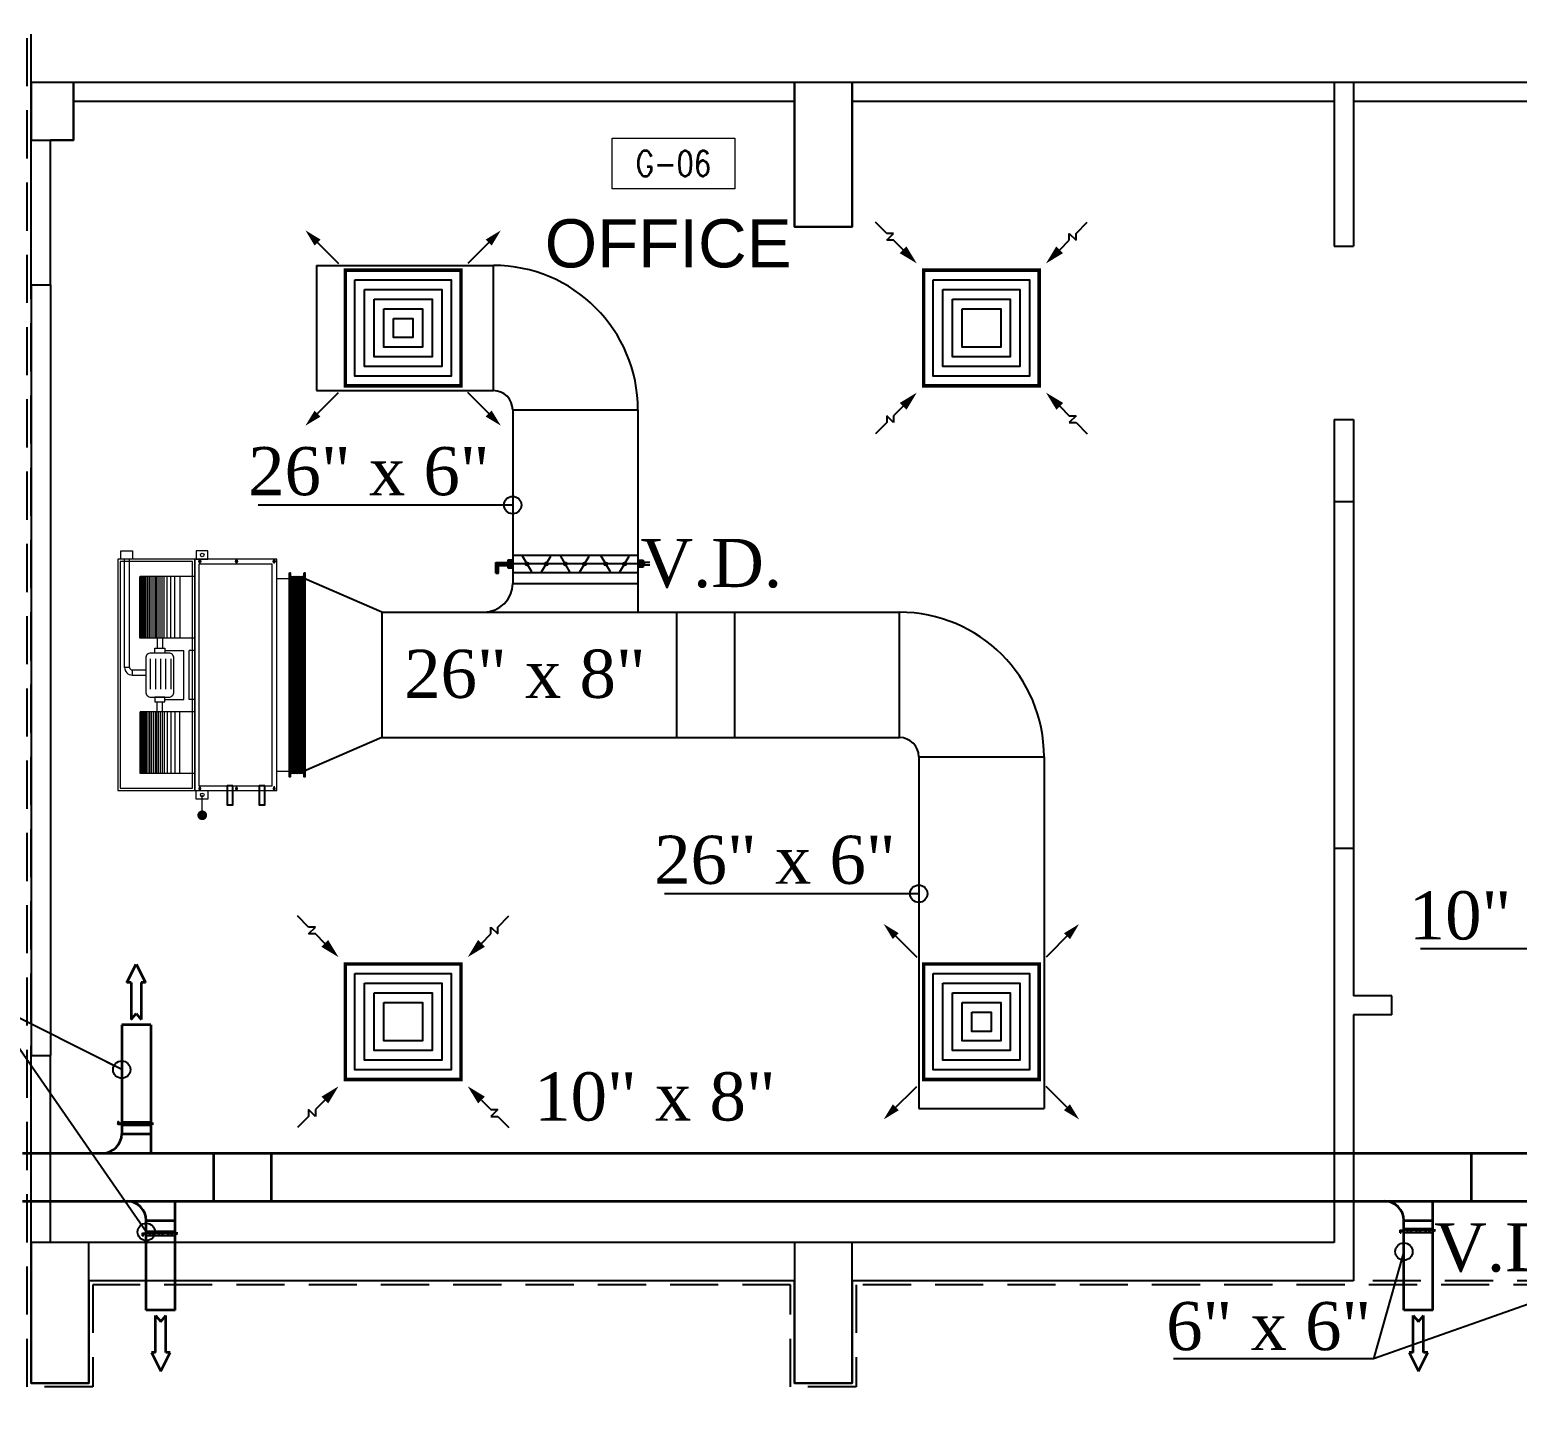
# Model space of a CAD drawing. Extents: x -432 to -365, y -145 to 173.
# Drawn here: x -422.93 to -415.21, y -132.9 to -125.75 of the extents above; entities that cross this region are included whole.
import ezdxf
from ezdxf.enums import TextEntityAlignment as Align

# ---------------------------------------------------------------- set-up
doc = ezdxf.new("R2010")
doc.units = 0
doc.header["$MEASUREMENT"] = 0
for name, pattern in [('DASHDOT', [1, 0.5, -0.25, 0, -0.25]), ('HIDDEN', [0.375, 0.25, -0.125]), ('HIDDEN-Z', [3, 2, -1])]:
    doc.linetypes.add(name, pattern=pattern)
for name, color, linetype in [('01_AC-EQUIP', 206, 'Continuous'), ('03_AC-S.DUCT', 5, 'Continuous'), ('A.C.VOLUM DAMPER', 2, 'Continuous'), ('COL', 2, 'Continuous'), ('COLHATCH', 5, 'Continuous'), ('elev', 2, 'Continuous'), ('FASEL', 253, 'Continuous'), ('M-CH-WP-R', 40, 'HIDDEN-Z'), ('M-CH-WP-S', 142, 'Continuous'), ('M-DIFUSER', 195, 'Continuous'), ('M-DUCT-RA', 30, 'Continuous'), ('M-DUCT-SA', 5, 'Continuous'), ('M-EQBMNT', 21, 'Continuous'), ('WALL', 4, 'Continuous'), ('WIN', 5, 'Continuous'), ('ZONE TEXT', 73, 'Continuous')]:
    doc.layers.add(name, color=color, linetype=linetype)
for name, color, linetype, lineweight in [('04-AC_F.A.DUCT', 4, 'Continuous', 35), ('A-SYMB-RMNU', 4, 'Continuous', 9), ('AC-TEXT', 15, 'Continuous', 30)]:
    doc.layers.add(name, color=color, linetype=linetype, lineweight=lineweight)
doc.styles.add('AC', font='romans.shx', dxfattribs={"height": 0.2})
doc.styles.add('ARABY', font='sosa.shx')
doc.styles.add('ROMANS-TITLE', font='ROMANS.shx', dxfattribs={"width": 0.8})
doc.dimstyles.new('IHAB', dxfattribs={"dimscale": 0, "dimtxt": 0.15, "dimasz": 0.09, "dimexe": 0.18, "dimexo": 0.0625, "dimgap": 0, "dimtad": 0, "dimtih": 1, "dimtoh": 1, "dimzin": 0, "dimdsep": 46, "dimtxsty": 'ARABY', "dimcen": 0.03, "dimse1": 1, "dimse2": 1, "dimclrd": 36, "dimclrt": 42, "dimadec": 0, "dimazin": 0, "dimtfac": 1, "dimtmove": 1, "dimatfit": 3, "dimldrblk": 'ORIGIN', "dimfxl": 1, "dimtolj": 1, "dimtzin": 0, "dimarcsym": 0})

# ---------------------------------------------------------------- blocks, each defined once
blk = doc.blocks.new('*U251')
at = {"layer": 'M-DIFUSER', "ltscale": 5, "const_width": 18}
blk.add_lwpolyline([(-300, 300), (300, 300), (300, -300), (-300, -300)], close=True, dxfattribs=at)
at = {"layer": 'M-DIFUSER', "color": 21}
for points in [[(250, 250), (-250, 250), (-250, -250), (250, -250)], [(200, 200), (-200, 200), (-200, -200), (200, -200)], [(150, 150), (-150, 150), (-150, -150), (150, -150)], [(100, 100), (-100, 100), (-100, -100), (100, -100)], [(50, 50), (-50, 50), (-50, -50), (50, -50)]]:
    blk.add_lwpolyline(points, close=True, dxfattribs=at)
at = {"layer": 'M-DUCT-SA', "color": 5, "extrusion": (-5.07059e-20, -1.19855e-17, -1)}
blk.add_line((-461.1, 461.1), (-335.4, 335.4), dxfattribs=at)
at = {"layer": 'M-DUCT-SA', "color": 5, "extrusion": (-1.19855e-17, 5.07059e-20, -1)}
blk.add_line((461.1, 461.1), (335.4, 335.4), dxfattribs=at)
at = {"layer": 'M-DUCT-SA', "color": 5, "extrusion": (1.19855e-17, -5.07059e-20, -1)}
blk.add_line((-461.1, -461.1), (-335.4, -335.4), dxfattribs=at)
at = {"layer": 'M-DUCT-SA', "color": 5, "extrusion": (5.07059e-20, 1.19855e-17, -1)}
blk.add_line((461.1, -461.1), (335.4, -335.4), dxfattribs=at)
at = {"layer": 'M-DUCT-SA', "color": 5, "extrusion": (-5.07059e-20, -1.19855e-17, -1)}
blk.add_solid([(459.6, 428.4), (428.6, 459.4), (506.9, 506.9)], dxfattribs=at)
at = {"layer": 'M-DUCT-SA', "color": 5, "extrusion": (5.07059e-20, -1.19855e-17, -1)}
blk.add_solid([(-459.6, 428.4), (-428.7, 459.4), (-506.9, 506.9)], dxfattribs=at)
at = {"layer": 'M-DUCT-SA', "color": 5, "extrusion": (1.19855e-17, -5.07059e-20, -1)}
blk.add_solid([(428.4, -459.6), (459.4, -428.6), (506.9, -506.9)], dxfattribs=at)
at = {"layer": 'M-DUCT-SA', "color": 5, "extrusion": (-1.19855e-17, -5.07059e-20, -1)}
blk.add_solid([(-428.4, -459.6), (-459.4, -428.6), (-506.9, -506.9)], dxfattribs=at)
blk = doc.blocks.new('*U254')
at = {"layer": 'M-DIFUSER', "ltscale": 5, "const_width": 18}
blk.add_lwpolyline([(-300, 300), (300, 300), (300, -300), (-300, -300)], close=True, dxfattribs=at)
at = {"layer": 'M-DIFUSER', "color": 21}
for points in [[(250, 250), (-250, 250), (-250, -250), (250, -250)], [(200, 200), (-200, 200), (-200, -200), (200, -200)], [(150, 150), (-150, 150), (-150, -150), (150, -150)], [(100, 100), (-100, 100), (-100, -100), (100, -100)]]:
    blk.add_lwpolyline(points, close=True, dxfattribs=at)
at = {"layer": 'M-DUCT-RA', "color": 30}
for p, q in [((-491, 491), (-548.9, 548.9)), ((491, 491), (548.9, 548.9)), ((-491, 455.4), (-491, 491)), ((-455.4, 491), (-491, 455.4)), ((-455.4, 455.4), (-455.4, 491)), ((455.4, 491), (491, 491)), ((491, 455.4), (455.4, 491)), ((-406.3, 406.3), (-455.4, 455.4)), ((406.3, 406.3), (455.4, 455.4)), ((455.4, 455.4), (491, 455.4)), ((-491, -455.4), (-455.4, -491)), ((-455.4, -455.4), (-491, -455.4)), ((-406.3, -406.3), (-455.4, -455.4)), ((406.3, -406.3), (455.4, -455.4)), ((455.4, -491), (491, -455.4)), ((455.4, -455.4), (455.4, -491)), ((491, -455.4), (491, -491)), ((-491, -491), (-548.9, -548.9)), ((-455.4, -491), (-491, -491)), ((491, -491), (548.9, -548.9))]:
    blk.add_line(p, q, dxfattribs=at)
for points in [[(-388.6, 424), (-423.7, 388.9), (-335, 335)], [(424, 388.6), (388.9, 423.7), (335, 335)], [(-424, -388.6), (-388.9, -423.7), (-335, -335)], [(388.6, -424), (423.7, -388.9), (335, -335)]]:
    blk.add_solid(points, dxfattribs=at)
blk = doc.blocks.new('A$C069E27EC')
at = {"layer": '01_AC-EQUIP', "color": 2, "linetype": 'Continuous'}
for p, q in [((0, 0), (0, -130)), ((1.01, 0.32), (0.5, -1.29)), ((1.01, 0.32), (1.52, -1.29)), ((2.03, 0.32), (1.52, -1.29)), ((2.03, 0.32), (2.54, -1.29)), ((3.05, 0.32), (2.54, -1.29)), ((3.05, 0.32), (3.56, -1.29)), ((4.06, 0.32), (3.56, -1.29)), ((4.06, 0.32), (4.57, -1.29)), ((5.08, 0.32), (4.57, -1.29)), ((5.08, 0.32), (5.59, -1.29)), ((6.1, 0.32), (5.59, -1.29)), ((6.1, 0.32), (6.61, -1.29)), ((7.12, 0.32), (6.61, -1.29)), ((7.12, 0.32), (7.63, -1.29)), ((8.14, 0.32), (7.63, -1.29)), ((8.14, 0.32), (8.65, -1.29)), ((9.16, 0.32), (8.65, -1.29)), ((9.16, 0.32), (9.67, -1.29)), ((1.52, -128.71), (1.52, -1.29)), ((2.54, -128.71), (2.54, -1.29)), ((3.56, -128.71), (3.56, -1.29)), ((4.57, -128.71), (4.57, -1.29)), ((5.59, -128.71), (5.59, -1.29)), ((6.61, -128.71), (6.61, -1.29)), ((7.63, -128.71), (7.63, -1.29)), ((8.65, -128.71), (8.65, -1.29)), ((1.01, -130.32), (0.5, -128.71)), ((1.01, -130.32), (1.52, -128.71)), ((2.03, -130.32), (1.52, -128.71)), ((2.03, -130.32), (2.54, -128.71)), ((3.05, -130.32), (2.54, -128.71)), ((3.05, -130.32), (3.56, -128.71)), ((4.06, -130.32), (3.56, -128.71)), ((4.06, -130.32), (4.57, -128.71)), ((5.08, -130.32), (4.57, -128.71)), ((5.08, -130.32), (5.59, -128.71)), ((6.1, -130.32), (5.59, -128.71)), ((6.1, -130.32), (6.61, -128.71)), ((7.12, -130.32), (6.61, -128.71)), ((7.12, -130.32), (7.63, -128.71)), ((8.14, -130.32), (7.63, -128.71)), ((8.14, -130.32), (8.65, -128.71)), ((9.16, -130.32), (8.65, -128.71)), ((9.16, -130.32), (9.67, -128.71))]:
    blk.add_line(p, q, dxfattribs=at)
for points in [[(0, 2.5), (0.5, 2.5), (0.5, -132.5), (0, -132.5)], [(9.67, 2.5), (10.17, 2.5), (10.17, -132.5), (9.67, -132.5)]]:
    blk.add_lwpolyline(points, close=True, dxfattribs=at)
blk = doc.blocks.new('A$C7CD32F90')
at = {"layer": '01_AC-EQUIP', "color": 1, "lineweight": 20}
for p, q in [((0.5993, -0.0745), (0.5993, -0.1449)), ((0.6259, -0.0745), (0.5993, -0.0745)), ((0.6259, -0.0745), (0.6259, -0.1449)), ((0.6392, -0.0346), (1.2, -0.0345)), ((0.6392, -0.0612), (0.6392, -0.0346)), ((0.6392, -0.0612), (1.2, -0.0612)), ((0.0885, -0.4), (0.0885, -0.1159)), ((0.4078, -0.1159), (0.0885, -0.1159)), ((0.4078, -0.1175), (0.0885, -0.1175)), ((0.4078, -0.1194), (0.0885, -0.1194)), ((0.4078, -0.1218), (0.0885, -0.1218)), ((0.4078, -0.1249), (0.0885, -0.1249)), ((0.4078, -0.1281), (0.0885, -0.1281)), ((0.4078, -0.1317), (0.0885, -0.1317)), ((0.4078, -0.1357), (0.0885, -0.1357)), ((0.4078, -0.1407), (0.0885, -0.1407)), ((0.4078, -0.1475), (0.0885, -0.1475)), ((0.4078, -0.4), (0.4078, -0.1159)), ((0.7908, -0.4), (0.7908, -0.1159)), ((0.7908, -0.1159), (1.11, -0.1159)), ((0.7908, -0.1175), (1.11, -0.1175)), ((0.7908, -0.1194), (1.11, -0.1194)), ((0.7908, -0.1218), (1.11, -0.1218)), ((0.7908, -0.1249), (1.11, -0.1249)), ((0.7908, -0.1281), (1.11, -0.1281)), ((0.7908, -0.1317), (1.11, -0.1317)), ((0.7908, -0.1357), (1.11, -0.1357)), ((0.7908, -0.1407), (1.11, -0.1407)), ((0.7908, -0.1475), (1.11, -0.1475)), ((1.11, -0.4), (1.11, -0.1159)), ((0.4078, -0.1547), (0.0885, -0.1547)), ((0.4078, -0.1635), (0.0885, -0.1635)), ((0.4078, -0.1733), (0.0885, -0.1733)), ((0.4078, -0.1834), (0.0885, -0.1834)), ((0.4078, -0.1935), (0.0885, -0.1935)), ((0.4078, -0.2007), (0.0885, -0.2007)), ((0.4078, -0.2094), (0.0885, -0.2094)), ((0.4078, -0.2192), (0.0885, -0.2192)), ((0.4078, -0.2293), (0.0885, -0.2293)), ((0.4078, -0.2044), (0.4596, -0.2044)), ((0.4078, -0.231), (0.4596, -0.231)), ((0.6828, -0.1679), (0.5262, -0.1679)), ((0.6828, -0.1945), (0.5262, -0.1945)), ((0.6828, -0.2211), (0.5262, -0.2211)), ((0.7908, -0.2044), (0.739, -0.2044)), ((0.7908, -0.231), (0.739, -0.231)), ((0.7908, -0.1547), (1.11, -0.1547)), ((0.7908, -0.1635), (1.11, -0.1635)), ((0.7908, -0.1733), (1.11, -0.1733)), ((0.7908, -0.1834), (1.11, -0.1834)), ((0.7908, -0.1935), (1.11, -0.1935)), ((0.7908, -0.2007), (1.11, -0.2007)), ((0.7908, -0.2094), (1.11, -0.2094)), ((0.7908, -0.2192), (1.11, -0.2192)), ((0.7908, -0.2293), (1.11, -0.2293)), ((0.4078, -0.2394), (0.0885, -0.2394)), ((0.4078, -0.2554), (0.0885, -0.2554)), ((0.4078, -0.2754), (0.0885, -0.2754)), ((0.4078, -0.2954), (0.0885, -0.2954)), ((0.4722, -0.2429), (0.4722, -0.3429)), ((0.6828, -0.2477), (0.5262, -0.2477)), ((0.6828, -0.2743), (0.5262, -0.2743)), ((0.7263, -0.2429), (0.7263, -0.3429)), ((0.7908, -0.2394), (1.11, -0.2394)), ((0.7908, -0.2554), (1.11, -0.2554)), ((0.7908, -0.2754), (1.11, -0.2754)), ((0.7908, -0.2954), (1.11, -0.2954)), ((0.0885, -0.3207), (0.4078, -0.3207)), ((0.4722, -0.3429), (0.7263, -0.3429)), ((0.4722, -0.3703), (0.7263, -0.3703)), ((0.4722, -0.4), (0.4722, -0.3703)), ((0.7263, -0.4), (0.7263, -0.3703)), ((1.11, -0.3207), (0.7908, -0.3207)), ((0.0219, -0.4254), (0.0012, -0.4254)), ((0.0111, -0.4184), (0.0111, -0.4317)), ((1.1781, -0.4254), (1.1988, -0.4254)), ((1.1889, -0.4184), (1.1889, -0.4317)), ((0.0219, -0.6154), (0.0012, -0.6154)), ((0.0111, -0.6084), (0.0111, -0.6217)), ((1.1781, -0.6154), (1.1988, -0.6154)), ((1.1889, -0.6084), (1.1889, -0.6217)), ((0.0219, -0.8104), (0.0012, -0.8104)), ((0.0111, -0.8034), (0.0111, -0.8167)), ((0.1002, -0.8245), (0.1002, -0.8899)), ((1.1002, -0.8245), (1.1002, -0.8899)), ((1.1781, -0.8104), (1.1988, -0.8104)), ((1.1889, -0.8034), (1.1889, -0.8167))]:
    blk.add_line(p, q, dxfattribs=at)
at = {"layer": '01_AC-EQUIP', "color": 1, "linetype": 'DASHDOT', "lineweight": 20}
for p, q in [((0.4078, -0.1935), (0.0885, -0.1935)), ((0.7908, -0.1935), (1.11, -0.1935))]:
    blk.add_line(p, q, dxfattribs=at)
at = {"layer": '01_AC-EQUIP', "color": 4, "lineweight": 20}
blk.add_line((-0.1285, -0.4376), (-0.0226, -0.4376), dxfattribs=at)
at = {"layer": '01_AC-EQUIP', "color": 1, "lineweight": 20}
for points in [[(0, -0.4), (1.2, -0.4), (1.2, 0), (0, 0)], [(0.0121, -0.3879), (1.1879, -0.3879), (1.1879, -0.0121), (0.0121, -0.0121)], [(1.244, -0.0757), (1.2, -0.0757), (1.2, -0.0158), (1.244, -0.0158)], [(0.4848, -0.1925), (0.4596, -0.1925), (0.4596, -0.2429), (0.4848, -0.2429)], [(0.7137, -0.1925), (0.739, -0.1925), (0.739, -0.2429), (0.7137, -0.2429)], [(-0.044, -0.4068), (0, -0.4068), (0, -0.4667), (-0.044, -0.4667)], [(1.2, -0.4), (0, -0.4), (0, -0.8245), (1.2003, -0.8245)], [(1.175, -0.42), (0.0245, -0.42), (0.0245, -0.8), (1.175, -0.8)], [(1.244, -0.4068), (1.2, -0.4068), (1.2, -0.4667), (1.244, -0.4667)]]:
    blk.add_lwpolyline(points, close=True, dxfattribs=at)
blk.add_lwpolyline([(0.6871, -0.1449), (0.5115, -0.1449, 0.414214), (0.4848, -0.1715), (0.4848, -0.2639, 0.414214), (0.5115, -0.2905), (0.6871, -0.2905, 0.414214), (0.7137, -0.2639), (0.7137, -0.1715, 0.414214)], format="xyb", close=True, dxfattribs=at)
at = {"layer": '01_AC-EQUIP', "color": 4, "lineweight": 20, "const_width": 0.0252}
blk.add_lwpolyline([(-0.1258, -0.4499, 1), (-0.1312, -0.4253, 1)], format="xyb", close=True, dxfattribs=at)
at = {"layer": '01_AC-EQUIP', "color": 1, "lineweight": 20}
for centre in [(-0.0226, -0.4376), (1.2226, -0.4376)]:
    blk.add_circle(centre, 0.00932, dxfattribs=at)
for radius in [0.0399, 0.0133]:
    blk.add_arc((0.6392, -0.0745), radius, 90.00061, 180.00061, dxfattribs=at)
at = {"layer": '01_AC-EQUIP', "color": 1, "lineweight": 20, "extrusion": (0, 0, -1)}
for centre, major_axis, start_param, end_param in [((0.0111, -0.4254), (-0.00827, 0), -1.570796, 4.712389), ((0.0111, -0.4254), (-0.0047, 0), 3.141593, 9.424778), ((0.0111, -0.6154), (-0.00827, 0), -1.570796, 4.712389), ((0.0111, -0.6154), (-0.0047, 0), 3.141593, 9.424778), ((0.0111, -0.8104), (-0.00827, 0), -1.570796, 4.712389), ((0.0111, -0.8104), (-0.0047, 0), 3.141593, 9.424778)]:
    blk.add_ellipse(centre, major_axis=major_axis, ratio=0.646018, start_param=start_param, end_param=end_param, dxfattribs=at)
at = {"layer": '01_AC-EQUIP', "color": 1, "lineweight": 20}
for centre, major_axis, start_param, end_param in [((1.1889, -0.4254), (0.00827, 0), -1.570796, 4.712389), ((1.1889, -0.4254), (0.0047, 0), 3.141593, 9.424778), ((1.1889, -0.6154), (0.00827, 0), -1.570796, 4.712389), ((1.1889, -0.6154), (0.0047, 0), 3.141593, 9.424778), ((1.1889, -0.8104), (0.00827, 0), -1.570796, 4.712389), ((1.1889, -0.8104), (0.0047, 0), 3.141593, 9.424778)]:
    blk.add_ellipse(centre, major_axis=major_axis, ratio=0.646018, start_param=start_param, end_param=end_param, dxfattribs=at)
at = {"layer": 'M-CH-WP-R', "color": 6, "linetype": 'ByBlock', "ltscale": 1.5}
blk.add_lwpolyline([(0.025, -0.7623), (0.025, -0.7323), (-0.075, -0.7323), (-0.075, -0.7623)], close=True, dxfattribs=at)
at = {"layer": 'M-CH-WP-S', "color": 5, "linetype": 'ByBlock', "ltscale": 1.5}
blk.add_lwpolyline([(0.025, -0.5973), (0.025, -0.5673), (-0.075, -0.5673), (-0.075, -0.5973)], close=True, dxfattribs=at)
at = {"layer": 'M-EQBMNT', "color": 21, "linetype": 'ByBlock', "ltscale": 1.5}
for p, q in [((0.4078, -0.1159), (0.0885, -0.1159)), ((0.7908, -0.1159), (1.11, -0.1159))]:
    blk.add_line(p, q, dxfattribs=at)
at = {"layer": '01_AC-EQUIP', "color": 1, "lineweight": 20, "xscale": 0.00784765227677817, "yscale": 0.00784765227677817, "zscale": 0.00784765227677817, "rotation": 270}
blk.add_blockref('A$C069E27EC', (1.1102, -0.8899), dxfattribs=at)
blk = doc.blocks.new('A$C180A56EA')
at = {"layer": 'A.C.VOLUM DAMPER'}
h = blk.add_hatch(dxfattribs=at)
h.set_pattern_fill('ANSI31', color=256, scale=0.001, style=0)
h.set_pattern_definition([(45, (129.5106855, -230.48025158), (-8.838834765e-05, 8.838834765e-05), [])])
h.paths.add_polyline_path([(0.0459, 0.0039), (0.0459, 0.0065), (0.0401, 0.0065), (0.0401, -0.0027), (0.0459, -0.0027), (0.0459, 0), (0.0603, 0), (0.0603, 0.0128), (0.057, 0.0128), (0.057, 0.0039)])
for p, q in [((-0.1242, 0.0032), (-0.1161, 0.0032)), ((-0.1161, 0.0004), (-0.119, 0.0032)), ((-0.1185, 0), (-0.1161, 0.0024)), ((-0.1161, 0.0015), (-0.1179, 0.0032)), ((-0.1174, 0), (-0.1161, 0.0013)), ((-0.1161, 0.0026), (-0.1168, 0.0032)), ((-0.1163, 0), (-0.1161, 0.0001)), ((-0.1161, 0.0001), (-0.1104, 0.0058)), ((-0.1161, 0.0013), (-0.1116, 0.0058)), ((-0.1161, 0.0024), (-0.1127, 0.0058)), ((-0.1161, -0.0026), (-0.1161, 0.0058)), ((-0.1161, 0.0035), (-0.1138, 0.0058)), ((-0.1161, 0.0058), (-0.1099, 0.0058)), ((-0.1161, 0.0057), (-0.116, 0.0058)), ((-0.1161, 0.0046), (-0.1149, 0.0058)), ((-0.1161, -0.001), (-0.1099, 0.0053)), ((-0.1099, -0.0014), (-0.1161, 0.0048)), ((-0.1161, -0.0021), (-0.1099, 0.0042)), ((-0.1099, -0.0026), (-0.1161, 0.0037)), ((-0.1109, -0.0026), (-0.1161, 0.0026)), ((-0.112, -0.0026), (-0.1161, 0.0015)), ((-0.1131, -0.0026), (-0.1161, 0.0004)), ((-0.1099, -0.0003), (-0.116, 0.0058)), ((-0.1156, -0.0026), (-0.1099, 0.0031)), ((-0.1099, 0.0008), (-0.1149, 0.0058)), ((-0.1145, -0.0026), (-0.1099, 0.002)), ((-0.1099, 0.0019), (-0.1138, 0.0058)), ((-0.1134, -0.0026), (-0.1099, 0.0009)), ((-0.1128, 0.0019), (0.0401, 0.0019)), ((-0.1099, 0.003), (-0.1127, 0.0058)), ((-0.1099, 0.0041), (-0.1116, 0.0058)), ((-0.1099, 0.0052), (-0.1105, 0.0058)), ((0.0401, 0.0121), (-0.1099, 0.0121)), ((-0.0882, 0.0113), (-0.0994, -0.0075)), ((-0.0768, 0.0113), (-0.0656, -0.0075)), ((-0.0402, 0.0113), (-0.0514, -0.0075)), ((-0.0284, 0.0113), (-0.0173, -0.0075)), ((0.0056, 0.0113), (-0.0056, -0.0075)), ((0.0174, 0.0113), (0.0286, -0.0075)), ((0.0459, 0.0065), (0.0401, 0.0065)), ((0.0401, 0.0065), (0.0401, -0.0027)), ((0.0459, 0.0039), (0.0459, 0.0065)), ((0.057, 0.0039), (0.0459, 0.0039)), ((0.0603, 0.0128), (0.057, 0.0128)), ((0.057, 0.0128), (0.057, 0.0039)), ((0.0603, 0.0128), (0.0603, 0)), ((-0.1242, 0), (-0.1161, 0)), ((-0.1142, -0.0026), (-0.1161, -0.0007)), ((-0.1153, -0.0026), (-0.1161, -0.0018)), ((-0.1099, -0.0026), (-0.1161, -0.0026)), ((-0.1123, -0.0026), (-0.1099, -0.0003)), ((-0.1111, -0.0026), (-0.1099, -0.0014)), ((-0.11, -0.0026), (-0.1099, -0.0025)), ((-0.1099, -0.0083), (0.0401, -0.0083)), ((0.0401, -0.0027), (0.0459, -0.0027)), ((0.0603, 0), (0.0459, 0)), ((0.0459, -0.0027), (0.0459, 0))]:
    blk.add_line(p, q, dxfattribs=at)
at = {"layer": 'A.C.VOLUM DAMPER', "extrusion": (0, 0, -1)}
for centre, major_axis, start_param, end_param in [((-0.0938, 0.0019), (0.00135, 0.00135), 3.926991, 7.068583), ((-0.0938, 0.0019), (-0.00135, 0.00135), 2.356195, 5.497787), ((-0.0712, 0.0019), (0.00135, 0.00135), 3.926991, 7.068583), ((-0.0712, 0.0019), (-0.00135, 0.00135), 2.356195, 5.497787), ((-0.0458, 0.0019), (0.00135, 0.00135), 3.926991, 7.068583), ((-0.0458, 0.0019), (-0.00135, 0.00135), 2.356195, 5.497787), ((-0.0228, 0.0019), (0.00135, 0.00135), 3.926991, 7.068583), ((-0.0228, 0.0019), (-0.00135, 0.00135), 2.356194, 5.497787), ((0, 0.0019), (0.00135, 0.00135), 3.926991, 7.068583), ((0, 0.0019), (0.00135, 0.00135), 0.785398, 3.926991), ((0.023, 0.0019), (0.00135, 0.00135), 3.926991, 7.068583), ((0.023, 0.0019), (-0.00135, 0.00135), 2.356195, 5.497787)]:
    blk.add_ellipse(centre, major_axis=major_axis, ratio=1, start_param=start_param, end_param=end_param, dxfattribs=at)
blk = doc.blocks.new('A$C4397250F')
at = {"layer": '04-AC_F.A.DUCT'}
for p, q in [((0, 0), (-0.0241, -0.0482)), ((0.0241, -0.0482), (0, 0)), ((-0.0241, -0.0482), (-0.0132, -0.0482)), ((-0.0132, -0.0482), (-0.0132, -0.1443)), ((0.0132, -0.0482), (0.0241, -0.0482)), ((0.0132, -0.0482), (0.0132, -0.1443)), ((0, -0.1288), (-0.0132, -0.1443)), ((0.0132, -0.1443), (0, -0.1288))]:
    blk.add_line(p, q, dxfattribs=at)
blk = doc.blocks.new('_Origin')
at = {"color": 0, "linetype": 'ByBlock', "lineweight": -2}
blk.add_line((0, 0), (-1, 0), dxfattribs=at)
blk.add_circle((0, 0), 0.5, dxfattribs=at)
blk = doc.blocks.new('A-ROOM')
at = {"layer": 'A-SYMB-RMNU'}
blk.add_lwpolyline([(-425, 175), (425, 175), (425, -175), (-425, -175)], close=True, dxfattribs=at)
at = {"layer": 'A-SYMB-RMNU', "style": 'ROMANS-TITLE', "width": 0.8}
blk.add_attdef('ROOM-NO', text='', height=175, dxfattribs=at).set_placement((0, 0), align=Align.MIDDLE)

msp = doc.modelspace()

# ---------------------------------------------------------------- hatches: boundary and pattern name
at = {"layer": 'COLHATCH', "linetype": 'Continuous'}
h = msp.add_hatch(dxfattribs=at)
h.set_pattern_fill('_USER', color=252, scale=0.05, angle=45, style=0, double=1, pattern_type=0)
h.set_pattern_definition([(45, (-202.924395, -132.77691), (-0.035355339, 0.035355339), []), (135, (-202.924395, -132.77691), (-0.035355339, -0.035355339), [])])
h.paths.add_polyline_path([(-382.4844, -115.1969), (-382.7844, -115.1969), (-382.7844, -116.0969), (-382.4844, -116.0969)])
h.paths.add_polyline_path([(-380.4844, -115.1969), (-381.2844, -115.1969), (-381.2844, -115.4969), (-380.4844, -115.4969)])
h.paths.add_polyline_path([(-378.5344, -117.1969), (-378.8344, -117.1969), (-378.8344, -117.7969), (-378.5344, -117.7969)])
h.paths.add_polyline_path([(-378.1344, -120.7769), (-378.9344, -120.7769), (-378.9344, -121.0769), (-378.1344, -121.0769)])
h.paths.add_polyline_path([(-380.6844, -120.7769), (-381.4844, -120.7769), (-381.4844, -121.0769), (-380.6844, -121.0769)])
h.paths.add_polyline_path([(-380.5844, -125.8269), (-381.4844, -125.8269), (-381.4844, -126.1269), (-380.5844, -126.1269)])
h.paths.add_polyline_path([(-378.1344, -125.7769), (-378.9344, -125.7769), (-378.9344, -126.0769), (-378.1344, -126.0769)])
h.paths.add_polyline_path([(-378.4889, -132.0469), (-378.9889, -132.0469), (-378.9889, -132.3969), (-378.4889, -132.3969)])
h.paths.add_polyline_path([(-380.3919, -132.0469), (-381.4919, -132.0469), (-381.4919, -132.3469), (-380.6389, -132.3469, -0.011587), (-380.6548, -133.0326), (-380.4051, -133.0435, 0.01656)])
h.paths.add_polyline_path([(-380.5864, -134.7769), (-380.8398, -134.7769, -0.040808), (-381.4283, -137.1158), (-381.1918, -137.1969, 0.04151)])
h.paths.add_polyline_path([(-382.4844, -134.1769), (-382.7844, -134.1769), (-382.7844, -135.0769), (-382.4844, -135.0769)])
h.paths.add_polyline_path([(-386.6144, -134.1769), (-387.0144, -134.1769), (-387.0144, -135.0769), (-386.6144, -135.0769)])
h.paths.add_polyline_path([(-390.4144, -134.1769), (-390.8644, -134.1769), (-390.8644, -135.0769), (-390.4144, -135.0769)])
h.paths.add_polyline_path([(-390.6644, -135.9969), (-390.9644, -135.9969), (-390.9644, -136.8969), (-390.6644, -136.8969)])
h.paths.add_polyline_path([(-398.5144, -134.6269, 1), (-399.1144, -134.6269, 1)])
h.paths.add_polyline_path([(-398.5144, -136.4469, 1), (-399.1144, -136.4469, 1)])
h.paths.add_polyline_path([(-406.5144, -134.6269, 1), (-407.1144, -134.6269, 1)])
h.paths.add_polyline_path([(-406.5144, -136.4469, 1), (-407.1144, -136.4469, 1)])
h.paths.add_polyline_path([(-414.7644, -134.1769), (-415.2144, -134.1769), (-415.2139, -135.0769), (-414.7639, -135.0769)])
h.paths.add_polyline_path([(-414.6644, -135.9969), (-414.9644, -135.9969), (-414.9644, -136.8969), (-414.6644, -136.8969)])
h.paths.add_polyline_path([(-418.6144, -134.1769), (-419.0144, -134.1769), (-419.0144, -135.0769), (-418.6144, -135.0769)])
h.paths.add_polyline_path([(-422.8444, -134.1769), (-423.1444, -134.1769), (-423.1444, -135.0769), (-422.8444, -135.0769)])
h.paths.add_polyline_path([(-424.789, -134.7769), (-425.0424, -134.7769, 0.04151), (-424.437, -137.1969), (-424.2005, -137.1158, -0.040808)])
h.paths.add_polyline_path([(-424.1369, -132.0469), (-425.2369, -132.0469, 0.01656), (-425.2237, -133.0435), (-424.974, -133.0326, -0.011587), (-424.9898, -132.3469), (-424.1369, -132.3469)])
h.paths.add_polyline_path([(-426.6398, -132.0469), (-427.1398, -132.0469), (-427.1398, -132.3969), (-426.6398, -132.3969)])
h.paths.add_polyline_path([(-426.6944, -125.7769), (-427.4944, -125.7769), (-427.4944, -126.0769), (-426.6944, -126.0769)])
h.paths.add_polyline_path([(-424.1444, -125.8269), (-425.0444, -125.8269), (-425.0444, -126.1269), (-424.1444, -126.1269)])
h.paths.add_polyline_path([(-426.6944, -120.7769), (-427.4944, -120.7769), (-427.4944, -121.0769), (-426.6944, -121.0769)])
h.paths.add_polyline_path([(-424.1444, -120.7769), (-424.9444, -120.7769), (-424.9444, -121.0769), (-424.1444, -121.0769)])
h.paths.add_polyline_path([(-426.7944, -117.1969), (-427.0944, -117.1969), (-427.0944, -117.7969), (-426.7944, -117.7969)])
h.paths.add_polyline_path([(-424.3444, -115.1969), (-425.1444, -115.1969), (-425.1444, -115.4969), (-424.3444, -115.4969)])
h.paths.add_polyline_path([(-422.8444, -115.1969), (-423.1444, -115.1969), (-423.1444, -116.0969), (-422.8444, -116.0969)])
h.paths.add_polyline_path([(-418.5644, -115.1969), (-418.9644, -115.1969), (-418.9644, -116.0969), (-418.5644, -116.0969)])
h.paths.add_polyline_path([(-414.7644, -115.1969), (-415.2144, -115.1969), (-415.2144, -116.0969), (-414.7644, -116.0969)])
h.paths.add_polyline_path([(-405.4144, -112.9969), (-405.7144, -112.9969), (-405.7144, -113.5969), (-405.4144, -113.5969)])
h.paths.add_polyline_path([(-398.6644, -112.9969), (-398.9644, -112.9969), (-398.9644, -113.5969), (-398.6644, -113.5969)])
h.paths.add_polyline_path([(-398.6644, -116.3469), (-398.9644, -116.3469), (-398.9644, -116.9469), (-398.6644, -116.9469)])
h.paths.add_polyline_path([(-400.0144, -115.1969), (-405.7144, -115.1969), (-405.7144, -116.9469), (-405.4144, -116.9469), (-405.4144, -115.4969), (-400.3144, -115.4969), (-400.3144, -116.9469), (-400.0144, -116.9469)])
h.paths.add_polyline_path([(-390.4144, -115.1969), (-390.8644, -115.1969), (-390.8644, -116.0969), (-390.4144, -116.0969)])

# ---------------------------------------------------------------- linework, layer by layer
at = {"layer": '03_AC-S.DUCT', "linetype": 'Continuous'}
for p, q in [((-421.4444, -126.9769), (-421.4444, -127.6269)), ((-421.4444, -126.9769), (-420.526, -126.9769)), ((-420.526, -127.6269), (-420.526, -126.9769)), ((-421.4444, -127.6269), (-420.526, -127.6269)), ((-420.426, -127.7269), (-420.426, -128.6269)), ((-420.426, -127.7269), (-419.776, -127.7269)), ((-419.776, -127.7269), (-419.776, -128.7769)), ((-421.1047, -128.7769), (-421.5086, -128.6019)), ((-420.426, -128.6269), (-419.776, -128.6269)), ((-421.1047, -128.7769), (-421.1047, -129.4269)), ((-421.1047, -128.7769), (-418.4194, -128.7769)), ((-419.576, -128.7769), (-419.576, -129.4269)), ((-419.276, -128.7769), (-419.276, -129.4269)), ((-418.4194, -129.4269), (-418.4194, -128.7769)), ((-421.1047, -129.4269), (-421.5086, -129.6019)), ((-421.1047, -129.4269), (-418.4194, -129.4269)), ((-418.3194, -129.5269), (-418.3194, -131.3516)), ((-418.3194, -129.5269), (-417.6694, -129.5269)), ((-417.6694, -129.5269), (-417.6694, -131.3516)), ((-418.3194, -131.3516), (-417.6694, -131.3516))]:
    msp.add_line(p, q, dxfattribs=at)
for centre, radius, start, end in [((-420.526, -127.7269), 0.75, 0, 90), ((-420.526, -127.7269), 0.1, 0, 90), ((-420.576, -128.6269), 0.15, 270, 0), ((-418.4194, -129.5269), 0.75, 0, 90), ((-418.4194, -129.5269), 0.1, 0, 90)]:
    msp.add_arc(centre, radius, start, end, dxfattribs=at)
at = {"layer": '04-AC_F.A.DUCT', "linetype": 'Continuous'}
for p, q in [((-422.4541, -130.9176), (-422.4541, -131.4836)), ((-422.3041, -130.9176), (-422.4541, -130.9176)), ((-422.3041, -130.9176), (-422.3041, -131.5836)), ((-422.4541, -131.4836), (-422.3041, -131.4836)), ((-422.9694, -131.5836), (-413.2518, -131.5836)), ((-421.977, -131.8336), (-421.977, -131.5836)), ((-421.677, -131.8336), (-421.677, -131.5836)), ((-415.4523, -131.8336), (-415.4523, -131.5836)), ((-422.9694, -131.8336), (-414.4006, -131.8336)), ((-422.177, -132.3996), (-422.177, -131.8336)), ((-415.6523, -132.3996), (-415.6523, -131.8336)), ((-422.327, -132.3996), (-422.327, -131.9336)), ((-422.327, -131.9336), (-422.177, -131.9336)), ((-415.8023, -132.3996), (-415.8023, -131.9336)), ((-415.8023, -131.9336), (-415.6523, -131.9336)), ((-422.177, -132.3996), (-422.327, -132.3996)), ((-415.6523, -132.3996), (-415.8023, -132.3996))]:
    msp.add_line(p, q, dxfattribs=at)
for centre, start, end in [((-422.5541, -131.4836), 270, 0), ((-422.427, -131.9336), 0, 90), ((-415.9023, -131.9336), 0, 90)]:
    msp.add_arc(centre, 0.1, start, end, dxfattribs=at)
at = {"layer": 'COL', "linetype": 'Continuous'}
for points in [[(-422.9244, -126.3269), (-422.7044, -126.3269), (-422.7044, -126.0269), (-422.9244, -126.0269)], [(-418.6644, -126.0269), (-418.9644, -126.0269), (-418.9644, -126.7769), (-418.6644, -126.7769)], [(-422.6244, -132.0469), (-422.9244, -132.0469), (-422.9244, -132.7769), (-422.6244, -132.7769)], [(-418.6644, -132.0469), (-418.9644, -132.0469), (-418.9644, -132.7769), (-418.6644, -132.7769)]]:
    msp.add_lwpolyline(points, close=True, dxfattribs=at)
at = {"layer": 'elev', "color": 252}
for p, q in [((-414.9644, -126.0269), (-416.0644, -126.0269)), ((-414.9644, -126.1269), (-416.0644, -126.1269))]:
    msp.add_line(p, q, dxfattribs=at)
at = {"layer": 'FASEL', "linetype": 'HIDDEN'}
for points in [[(-406.9844, -132.2669), (-410.6444, -132.2669), (-410.6444, -132.7969), (-410.9844, -132.7969), (-410.9844, -132.2669), (-414.6444, -132.2669), (-414.6444, -132.7969), (-414.9844, -132.7969), (-414.9844, -132.2669), (-418.6444, -132.2669), (-418.6444, -132.7969), (-418.9844, -132.7969), (-418.9844, -132.2669), (-422.6044, -132.2669), (-422.6044, -132.7969), (-422.9444, -132.7969), (-422.9444, -117.4969)], [(-406.9644, -132.2469), (-410.6644, -132.2469), (-410.6644, -132.7769), (-410.9644, -132.7769), (-410.9644, -132.2469), (-414.6644, -132.2469), (-414.6644, -132.7769), (-414.9644, -132.7769), (-414.9644, -132.2469), (-418.6644, -132.2469), (-418.6644, -132.7769), (-418.9644, -132.7769), (-418.9644, -132.2469), (-422.6244, -132.2469), (-422.6244, -132.7769), (-422.9244, -132.7769), (-422.9244, -117.4969)]]:
    msp.add_lwpolyline(points, dxfattribs=at)
at = {"layer": 'WALL', "color": 252, "linetype": 'Continuous'}
for p, q in [((-422.9244, -127.0769), (-422.9244, -126.0269)), ((-422.7044, -126.0269), (-422.9244, -126.0269)), ((-422.7044, -126.0269), (-422.7044, -126.3269)), ((-418.9644, -126.7769), (-418.9644, -126.0269)), ((-418.6644, -126.0269), (-418.9644, -126.0269)), ((-418.6644, -126.0269), (-418.6644, -126.7769)), ((-416.0644, -126.0269), (-416.1644, -126.0269)), ((-416.1644, -126.0269), (-416.1644, -126.8769)), ((-416.0644, -126.0269), (-416.0644, -126.8769)), ((-422.7044, -126.3269), (-422.8244, -126.3269)), ((-422.8244, -127.0769), (-422.8244, -126.3269)), ((-418.6644, -126.7769), (-418.9644, -126.7769)), ((-416.1644, -126.8769), (-416.0644, -126.8769)), ((-422.9244, -127.0769), (-422.8244, -127.0769)), ((-416.1644, -127.7769), (-416.0644, -127.7769)), ((-416.1644, -127.7769), (-416.1644, -128.2019)), ((-416.0644, -127.7769), (-416.0644, -128.2019)), ((-416.1644, -128.2019), (-416.0644, -128.2019)), ((-416.1644, -130.0019), (-416.0644, -130.0019)), ((-416.1644, -130.0019), (-416.1644, -132.0469)), ((-416.0644, -130.0019), (-416.0644, -130.7669)), ((-415.8644, -130.7669), (-416.0644, -130.7669)), ((-415.8644, -130.8669), (-415.8644, -130.7669)), ((-416.0644, -130.8669), (-416.0644, -132.2469)), ((-415.8644, -130.8669), (-416.0644, -130.8669)), ((-422.9244, -132.7769), (-422.9244, -131.0769)), ((-422.9244, -131.0769), (-422.8244, -131.0769)), ((-422.8244, -132.0469), (-422.8244, -131.0769)), ((-422.9244, -132.7769), (-422.9244, -132.0469)), ((-416.1644, -132.0469), (-422.8244, -132.0469)), ((-418.9644, -132.2469), (-422.6244, -132.2469)), ((-422.6244, -132.2469), (-422.6244, -132.7769)), ((-418.9644, -132.7769), (-418.9644, -132.2469)), ((-418.6644, -132.2469), (-418.6644, -132.7769)), ((-416.0644, -132.2469), (-418.6644, -132.2469)), ((-422.6244, -132.7769), (-422.9244, -132.7769)), ((-418.6644, -132.7769), (-418.9644, -132.7769))]:
    msp.add_line(p, q, dxfattribs=at)
at = {"layer": 'WIN', "color": 252}
for p, q in [((-418.9644, -126.0269), (-422.7044, -126.0269)), ((-416.1644, -126.0269), (-418.6644, -126.0269)), ((-418.9644, -126.1269), (-422.7044, -126.1269)), ((-416.1644, -126.1269), (-418.6644, -126.1269)), ((-422.9244, -127.0769), (-422.9244, -131.0769)), ((-422.8244, -127.0769), (-422.8244, -131.0769)), ((-416.1644, -128.2019), (-416.1644, -130.0019)), ((-416.0644, -128.2019), (-416.0644, -130.0019))]:
    msp.add_line(p, q, dxfattribs=at)

# ---------------------------------------------------------------- block references
at = {"layer": '01_AC-EQUIP', "rotation": 90}
msp.add_blockref('A$C7CD32F90', (-422.4744, -129.7021), dxfattribs=at)
at = {"layer": '04-AC_F.A.DUCT', "xscale": -2, "yscale": 2, "zscale": 2}
msp.add_blockref('A$C4397250F', (-422.3791, -130.6024), dxfattribs=at)
at = {"layer": '04-AC_F.A.DUCT', "xscale": 2, "yscale": 2, "zscale": 2, "rotation": 180}
for p in [(-422.252, -132.7149), (-415.7273, -132.7149)]:
    msp.add_blockref('A$C4397250F', p, dxfattribs=at)
at = {"layer": 'A-SYMB-RMNU', "xscale": 0.0007500000000391083, "yscale": 0.0007500000000106866, "zscale": 0.00075}
msp.add_blockref('A-ROOM', (-419.592, -126.4481), dxfattribs=at).add_auto_attribs({'ROOM-NO': 'G-06'})
at = {"layer": 'A.C.VOLUM DAMPER', "rotation": 180}
for p, xscale, yscale, zscale in [((-420.252, -128.5182), 4.333333319462781, 4.333333319462781, 4.333333319462824), ((-422.2868, -131.9997), 1.000001061474904, 1.000001061474904, 1.000001061514839), ((-415.7621, -131.9843), 1.000001061474904, 1.000001061474904, 1.000001061514839)]:
    msp.add_blockref('A$C180A56EA', p, dxfattribs=dict(at, xscale=xscale, yscale=yscale, zscale=zscale))
at = {"layer": 'A.C.VOLUM DAMPER', "xscale": -1.000001061474904, "yscale": 1.000001061474904, "zscale": 1.000001061514839}
msp.add_blockref('A$C180A56EA', (-422.414, -131.4329), dxfattribs=at)
at = {"layer": 'M-DIFUSER', "color": 21, "xscale": -0.0009999999999763531, "yscale": 0.001000000000004775, "zscale": 0.001}
for name, p in [('*U254', (-417.9944, -127.3019)), ('*U254', (-417.9944, -127.3019)), ('*U251', (-420.9944, -127.3019)), ('*U251', (-420.9944, -127.3019)), ('*U254', (-420.9944, -130.9019)), ('*U251', (-417.9944, -130.9019))]:
    msp.add_blockref(name, p, dxfattribs=at)

# ---------------------------------------------------------------- texts
at = {"layer": 'AC-TEXT', "color": 34, "linetype": 'Continuous', "char_height": 0.25, "width": 3.951459, "attachment_point": 9, "style": 'AC'}
for s, insert in [('\\A1;{\\fTimes New Roman|b0|i0|c0|p18;\\C256;26" x 6"}', (-420.546, -128.1731)), ('\\A1;{\\fTimes New Roman|b0|i0|c0|p18;\\C256;V.D.}', (-419.0285, -128.652)), ('\\A1;{\\fTimes New Roman|b0|i0|c0|p18;\\C256;26" x 8"}', (-419.7364, -129.225)), ('\\A1;{\\fTimes New Roman|b0|i0|c0|p18;\\C256;26" x 6"}', (-418.4394, -130.19)), ('\\A1;{\\fTimes New Roman|b0|i0|c0|p18;\\C85;10" x 6"}', (-414.5249, -130.4788)), ('\\A1;{\\fTimes New Roman|b0|i0|c0|p18;\\C85;10" x 8"}', (-419.062, -131.4185)), ('\\A1;{\\fTimes New Roman|b0|i0|c0|p18;\\C85;V.D.}', (-414.9103, -132.2031)), ('\\A1;{\\fTimes New Roman|b0|i0|c0|p18;\\C85;6" x 6"}', (-415.972, -132.6099))]:
    msp.add_mtext(s, dxfattribs=dict(at, insert=insert))
at = {"layer": 'ZONE TEXT', "linetype": 'Continuous', "insert": (-420.2597, -126.7374), "char_height": 0.25, "width": 3.292883, "attachment_point": 1, "style": 'AC'}
msp.add_mtext('{\\fArial|b0|i0|c0|p34;OFFICE}', dxfattribs=at)

# ---------------------------------------------------------------- leaders
at = {"layer": 'AC-TEXT', "color": 34, "linetype": 'Continuous'}
for points in [[(-420.426, -128.2205), (-421.7458, -128.2205)], [(-418.3194, -130.2374), (-419.6393, -130.2374)], [(-414.6211, -131.5836), (-414.6211, -130.5241), (-415.7161, -130.5241)], [(-422.4541, -131.1506), (-423.1545, -130.7983), (-424.0333, -130.7983)], [(-422.327, -131.9929), (-423.1545, -130.7983), (-424.0333, -130.7983)], [(-414.3006, -132.0666), (-415.9602, -132.6516), (-416.998, -132.6516)], [(-415.8023, -132.095), (-415.9602, -132.6516), (-416.998, -132.6516)]]:
    msp.add_leader(points, dimstyle='IHAB', override={"dimscale": 1, "dimclrd": 34, "dimfxl": 0}, dxfattribs=at)

doc.saveas('drawing.dxf')
